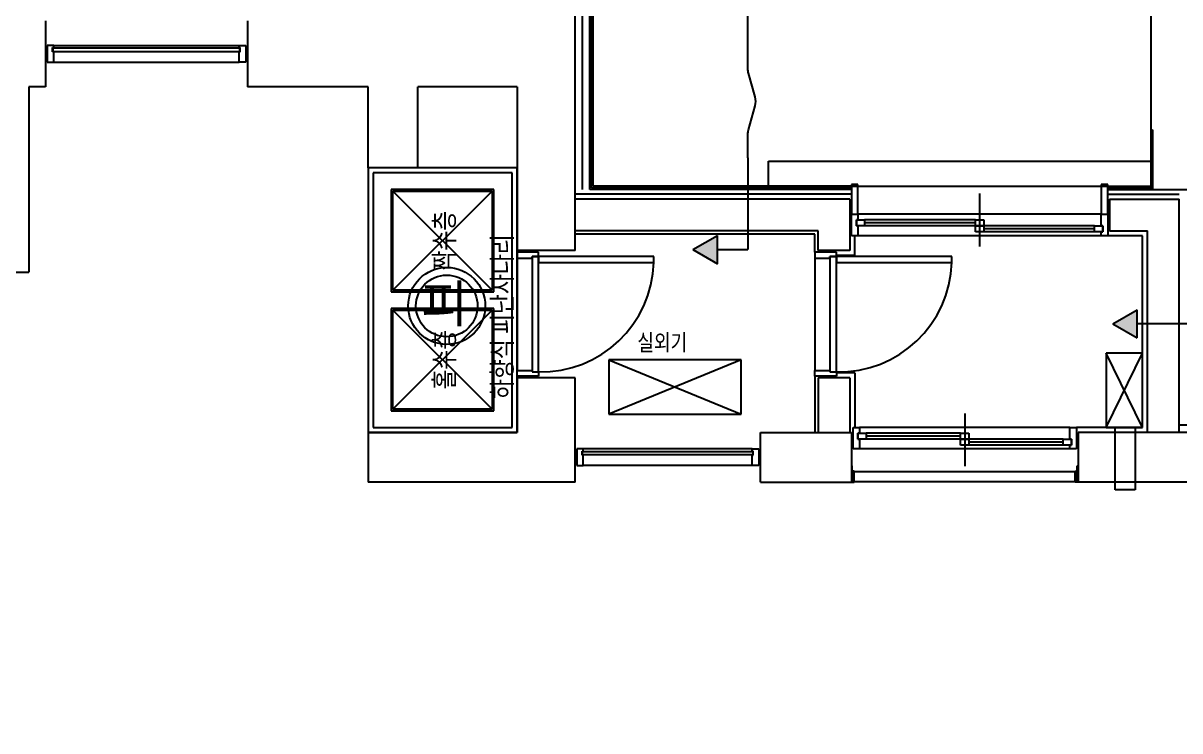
# Model space of a CAD drawing. Header units: millimetres. Extents: x 238075 to 303070, y -258150 to -205841.
# Drawn here: x 252568 to 259558, y -245316 to -241036 of the extents above; entities that cross this region are included whole.
import ezdxf
from ezdxf.enums import TextEntityAlignment as Align

# ---------------------------------------------------------------- set-up
doc = ezdxf.new("R2010")
doc.units = ezdxf.units.MM
doc.header["$LTSCALE"] = 200
for name, color, linetype in [('-소화(SP가지관)', 3, 'Continuous'), ('L1', 1, 'Continuous'), ('L2', 2, 'Continuous'), ('L4', 4, 'Continuous'), ('SP 후렉시블', 7, 'Continuous'), ('TEX', 3, 'Continuous'), ('아파트', 253, 'Continuous')]:
    doc.layers.add(name, color=color, linetype=linetype)
doc.styles.add('GHS1', font='Gulim.ttf')
doc.styles.add('맑은 고딕', font='malgun.ttf', dxfattribs={"width": 0.8})
doc.styles.add('맑은고딕', font='malgun.ttf', dxfattribs={"width": 0.8})
doc.linetypes.add('BATTING', pattern='A,0.0001,-0.1,[134,ltypeshp.shx,S=0.1,R=0,X=-0.1,Y=0],-0.2,[134,ltypeshp.shx,S=0.1,R=180,X=0.1,Y=0],-0.1', length=0.4001)

msp = doc.modelspace()

# ---------------------------------------------------------------- hatches: boundary and pattern name
h = msp.add_hatch(color=1)
h.dxf.hatch_style = 1
h.paths.add_polyline_path([(256615.5, -242405.8), (256763.3, -242320.8), (256763.3, -242490.7)])
h = msp.add_hatch(color=1)
h.dxf.hatch_style = 1
h.paths.add_polyline_path([(259151.9, -242854.4), (259299.7, -242769.5), (259299.7, -242939.4)])

# ---------------------------------------------------------------- linework, layer by layer
at = {"layer": '-소화(SP가지관)', "color": 6}
msp.add_line((256947.6, -241213.2, 54985.4), (256947.6, -240141.2, 54985.4), dxfattribs=at)
at = {"color": 3}
for p, q in [((256947.6, -241851.2, 54985.4), (256947.6, -242405.8, 54985.4)), ((256763.3, -242405.8, 54985.4), (256947.6, -242405.8, 54985.4)), ((259758, -242854.2, 54985.4), (259299.7, -242854.4, 54985.4))]:
    msp.add_line(p, q, dxfattribs=at)
at = {"color": 1}
for p, q in [((256615.5, -242405.8, 54985.4), (256763.3, -242320.8, 54985.4)), ((256763.3, -242490.7, 54985.4), (256763.3, -242320.8, 54985.4)), ((256615.5, -242405.8, 54985.4), (256763.3, -242490.7, 54985.4)), ((259151.9, -242854.4, 54985.4), (259299.7, -242769.5, 54985.4)), ((259299.7, -242939.4, 54985.4), (259299.7, -242769.5, 54985.4)), ((259151.9, -242854.4, 54985.4), (259299.7, -242939.4, 54985.4))]:
    msp.add_line(p, q, dxfattribs=at)
at = {"layer": 'L1', "color": 1}
msp.add_circle((255127.7, -242746.2, 54985.4), 232.8, dxfattribs=at)
at = {"layer": 'L2'}
msp.add_circle((255127.7, -242746.2, 54985.4), 186.3, dxfattribs=at)
at = {"layer": 'L4'}
for p, q in [((255902.6, -242411.2, 54985.4), (255902.6, -236261.2, 54985.4)), ((255947.6, -242041.2), (255947.6, -236261.2)), ((255992.6, -242041.2), (255992.6, -236351.2)), ((256002.6, -242031.2), (256002.6, -236991.2)), ((256012.6, -242021.2), (256012.6, -237011.2)), ((259382.6, -240141.2, 54985.4), (259382.6, -241681.2, 54985.4)), ((252702.6, -241021.2, 54985.4), (252702.6, -241421.2, 54985.4)), ((253922.6, -241021.2, 54985.4), (253922.6, -241421.2, 54985.4)), ((252752.6, -241171.2, 0), (252712.6, -241171.2, 0)), ((252712.6, -241171.2, 0), (252712.6, -241271.2, 0)), ((252745.6, -241208.7, 0), (252745.6, -241183.7, 0)), ((252745.6, -241183.7, 0), (252752.6, -241183.7, 0)), ((252752.6, -241208.7, 0), (252745.6, -241208.7, 0)), ((253877.6, -241186.7, 0), (252747.6, -241186.7, 0)), ((252747.6, -241186.7, 0), (252747.6, -241206.7, 0)), ((252747.6, -241206.7, 0), (253877.6, -241206.7, 0)), ((252752.6, -241171.2, 0), (253872.6, -241171.2, 0)), ((252752.6, -241183.7, 0), (252752.6, -241171.2, 0)), ((252752.6, -241271.2, 0), (252752.6, -241208.7, 0)), ((253872.6, -241183.7, 0), (253872.6, -241171.2, 0)), ((253872.6, -241171.2, 0), (253912.6, -241171.2, 0)), ((253879.6, -241183.7, 0), (253872.6, -241183.7, 0)), ((253872.6, -241208.7, 0), (253879.6, -241208.7, 0)), ((253872.6, -241271.2, 0), (253872.6, -241208.7, 0)), ((253877.6, -241206.7, 0), (253877.6, -241186.7, 0)), ((253879.6, -241208.7, 0), (253879.6, -241183.7, 0)), ((253912.6, -241171.2, 0), (253912.6, -241271.2, 0)), ((252712.6, -241271.2, 0), (252752.6, -241271.2, 0)), ((252752.6, -241271.2, 0), (253872.6, -241271.2, 0)), ((253912.6, -241271.2, 0), (253872.6, -241271.2, 0)), ((252702.6, -241421.2, 54985.4), (252602.6, -241421.2, 54985.4)), ((252602.6, -241421.2, 54985.4), (252602.6, -242541.2, 54985.4)), ((254652.6, -241421.2, 54985.4), (253922.6, -241421.2, 54985.4)), ((254652.6, -241911.2, 54985.4), (254652.6, -241421.2, 54985.4)), ((254952.6, -241911.2, 54985.4), (254952.6, -241421.2, 54985.4)), ((255552.6, -241421.2, 54985.4), (254952.6, -241421.2, 54985.4)), ((255552.6, -241421.2, 54985.4), (255552.6, -242411.2, 54985.4)), ((259382.6, -241681.2), (259382.6, -242041.2)), ((259382.6, -241681.2, 54985.4), (259392.6, -241681.2, 54985.4)), ((259387.6, -241681.2), (259387.6, -242041.2)), ((259392.6, -241681.2, 54985.4), (259392.6, -242041.2, 54985.4)), ((254952.6, -241911.2, 54985.4), (254652.6, -241911.2, 54985.4)), ((255552.6, -241911.2), (254652.6, -241911.2)), ((254652.6, -241911.2), (254652.6, -243511.2)), ((255552.6, -243511.2), (255552.6, -241911.2)), ((257072.6, -241871.2), (259382.6, -241871.2)), ((257072.6, -242021.2), (257072.6, -241871.2)), ((255522.6, -241941.2), (254682.6, -241941.2)), ((254682.6, -241941.2), (254682.6, -243481.2)), ((255522.6, -243481.2), (255522.6, -241941.2)), ((255412.6, -242041.2), (254792.6, -242041.2)), ((254792.6, -242041.2), (254792.6, -242661.2)), ((254802.6, -242651.2), (254802.6, -242051.2)), ((254802.6, -242051.2), (255402.6, -242051.2)), ((255402.6, -242051.2), (254802.6, -242651.2)), ((254802.6, -242651.2), (254802.6, -242051.2)), ((254802.6, -242051.2), (255402.6, -242651.2)), ((255402.6, -242051.2), (255402.6, -242651.2)), ((255412.6, -242661.2), (255412.6, -242041.2)), ((257572.6, -242041.2), (255992.6, -242041.2)), ((257572.6, -242031.2), (256002.6, -242031.2)), ((257572.6, -242021.2), (256012.6, -242021.2)), ((257612.6, -242011.2), (257572.6, -242011.2)), ((257572.6, -242011.2), (257572.6, -242191.2)), ((257572.6, -242021.2), (259122.6, -242021.2)), ((257612.6, -242191.2), (257612.6, -242011.2)), ((259122.6, -242011.2), (259082.6, -242011.2)), ((259082.6, -242011.2), (259082.6, -242191.2)), ((259122.6, -242191.2), (259122.6, -242011.2)), ((259122.6, -242021.2), (259382.6, -242021.2)), ((259122.6, -242031.2), (259382.6, -242031.2)), ((259122.6, -242041.2), (259392.6, -242041.2)), ((259392.6, -242041.2, 54985.4), (259622.6, -242041.2, 54985.4)), ((257572.6, -242071.2), (255902.6, -242071.2)), ((257562.6, -242101.2), (255902.6, -242101.2)), ((257562.6, -242101.2), (257562.6, -242411.2)), ((259122.6, -242071.2), (259552.6, -242071.2)), ((259132.6, -242101.2), (259552.6, -242101.2)), ((259132.6, -242101.2), (259132.6, -242291.2)), ((259552.6, -243511.2), (259552.6, -242101.2)), ((257572.6, -242191.2), (257612.6, -242191.2)), ((259082.6, -242191.2), (259122.6, -242191.2)), ((257372.6, -242291.2), (255902.6, -242291.2)), ((257352.6, -242311.2), (255902.6, -242311.2)), ((257352.6, -242421.2), (257352.6, -242311.2)), ((257372.6, -242411.2), (257372.6, -242291.2)), ((257572.6, -242321.2), (257572.6, -242321.2)), ((257592.6, -242441.2), (257592.6, -242321.2)), ((259332.6, -242321.2), (259122.6, -242321.2)), ((259132.6, -242291.2), (259362.6, -242291.2)), ((259332.6, -243481.2), (259332.6, -242321.2)), ((259362.6, -243511.2), (259362.6, -242291.2)), ((255902.6, -242411.2, 54985.4), (255552.6, -242411.2, 54985.4)), ((257562.6, -242411.2), (257372.6, -242411.2)), ((255682.6, -242421.2), (255552.6, -242421.2)), ((255552.6, -242421.2), (255552.6, -242456.5)), ((255552.6, -242456.5), (255552.6, -243135.9)), ((255552.6, -242456.5), (255642.9, -242456.5)), ((255642.9, -242456.5), (255642.9, -242447.7)), ((255642.9, -242447.7), (255682.6, -242447.7)), ((255642.9, -242447.7), (255642.9, -243144.8)), ((255682.6, -242447.7), (255642.9, -242447.7)), ((255682.6, -242447.7), (255682.6, -242421.2)), ((256378.7, -242447.7), (255682.6, -242447.7)), ((255682.6, -242447.7), (255682.6, -242483)), ((255682.6, -243144.8), (255682.6, -242447.7)), ((255682.6, -242483), (256378.7, -242483)), ((256378.7, -242483), (256378.7, -242447.7)), ((257482.6, -242421.2), (257352.6, -242421.2)), ((257352.6, -242421.2), (257352.6, -242456.5)), ((257352.6, -242456.5), (257352.6, -243135.9)), ((257352.6, -242456.5), (257442.9, -242456.5)), ((257442.9, -242456.5), (257442.9, -242447.7)), ((257442.9, -242447.7), (257482.6, -242447.7)), ((257442.9, -242447.7), (257442.9, -243144.8)), ((257482.6, -242447.7), (257442.9, -242447.7)), ((257482.6, -242447.7), (257482.6, -242421.2)), ((257592.6, -242441.2), (257482.6, -242441.2)), ((258178.7, -242447.7), (257482.6, -242447.7)), ((257482.6, -242447.7), (257482.6, -242483)), ((257482.6, -243144.8), (257482.6, -242447.7)), ((257482.6, -242483), (258178.7, -242483)), ((258178.7, -242483), (258178.7, -242447.7)), ((246552.6, -242541.2, 54985.4), (252602.6, -242541.2, 54985.4)), ((254792.6, -242661.2), (255412.6, -242661.2)), ((255402.6, -242651.2), (254802.6, -242651.2)), ((255412.6, -242761.2), (254792.6, -242761.2)), ((254792.6, -242761.2), (254792.6, -243381.2)), ((255412.6, -243381.2), (255412.6, -242761.2)), ((254802.6, -243371.2), (254802.6, -242771.2)), ((254802.6, -242771.2), (255402.6, -242771.2)), ((255402.6, -242771.2), (254802.6, -243371.2)), ((254802.6, -243371.2), (254802.6, -242771.2)), ((254802.6, -242771.2), (255402.6, -243371.2)), ((255402.6, -242771.2), (255402.6, -243371.2)), ((259112.6, -243481.2), (259332.6, -243031.2)), ((259332.6, -243481.2), (259112.6, -243031.2)), ((259332.6, -243031.2), (259112.6, -243031.2)), ((259112.6, -243031.2), (259112.6, -243481.2)), ((259332.6, -243481.2), (259332.6, -243031.2)), ((256907.2, -243071.2), (256107.2, -243401.2)), ((256107.2, -243071.2), (256907.2, -243401.2)), ((256907.2, -243071.2), (256107.2, -243071.2)), ((256107.2, -243071.2), (256107.2, -243401.2)), ((256907.2, -243401.2), (256907.2, -243071.2)), ((255552.6, -243171.2), (255552.6, -243135.9)), ((255552.6, -243135.9), (255642.9, -243135.9)), ((255682.6, -243171.2), (255552.6, -243171.2)), ((255902.6, -243181.2, 54985.4), (255552.6, -243181.2, 54985.4)), ((255552.6, -243181.2, 54985.4), (255552.6, -243511.2, 54985.4)), ((255642.9, -243135.9), (255642.9, -243144.8)), ((255642.9, -243144.8), (255682.6, -243144.8)), ((255642.9, -243144.8), (255682.6, -243144.8)), ((255682.6, -243144.8), (255682.6, -243171.2)), ((255902.6, -243811.2, 54985.4), (255902.6, -243181.2, 54985.4)), ((257352.6, -243171.2), (257352.6, -243135.9)), ((257352.6, -243135.9), (257442.9, -243135.9)), ((257352.6, -243171.2), (257352.6, -243511.2)), ((257482.6, -243171.2), (257352.6, -243171.2)), ((257562.6, -243181.2), (257372.6, -243181.2)), ((257372.6, -243181.2), (257372.6, -243511.2)), ((257442.9, -243135.9), (257442.9, -243144.8)), ((257442.9, -243144.8), (257482.6, -243144.8)), ((257442.9, -243144.8), (257482.6, -243144.8)), ((257482.6, -243144.8), (257482.6, -243171.2)), ((257592.6, -243151.2), (257482.6, -243151.2)), ((257562.6, -243181.2), (257562.6, -243511.2)), ((257592.6, -243151.2), (257592.6, -243481.2)), ((254792.6, -243381.2), (255412.6, -243381.2)), ((255402.6, -243371.2), (254802.6, -243371.2)), ((256107.2, -243401.2), (256907.2, -243401.2)), ((255552.6, -243511.2, 54985.4), (254652.6, -243511.2, 54985.4)), ((254652.6, -243511.2, 54985.4), (254652.6, -243811.2, 54985.4)), ((254652.6, -243511.2), (255552.6, -243511.2)), ((254682.6, -243481.2), (255522.6, -243481.2)), ((257022.6, -243811.2, 54985.4), (257022.6, -243511.2, 54985.4)), ((257022.6, -243511.2, 54985.4), (257572.6, -243511.2, 54985.4)), ((257572.6, -243511.2, 54985.4), (257572.6, -243811.2, 54985.4)), ((259332.6, -243481.2), (258932.6, -243481.2)), ((258942.6, -243511.2, 54985.4), (258942.6, -243811.2, 54985.4)), ((260102.6, -243511.2, 54985.4), (258942.6, -243511.2, 54985.4)), ((259112.6, -243481.2), (259332.6, -243481.2)), ((259167, -243481.2), (259287, -243481.2)), ((259167, -243858.9), (259167, -243481.2)), ((259287, -243481.2), (259287, -243858.9)), ((260112.6, -243466.2), (259552.6, -243466.2)), ((255952.6, -243611.2), (255912.6, -243611.2)), ((255912.6, -243611.2), (255912.6, -243711.2)), ((255945.6, -243648.7), (255945.6, -243623.7)), ((255945.6, -243623.7), (255952.6, -243623.7)), ((255952.6, -243648.7), (255945.6, -243648.7)), ((255947.6, -243646.7), (255947.6, -243626.7)), ((255947.6, -243626.7), (256977.6, -243626.7)), ((256977.6, -243646.7), (255947.6, -243646.7)), ((256972.6, -243611.2), (255952.6, -243611.2)), ((255952.6, -243623.7), (255952.6, -243611.2)), ((255952.6, -243711.2), (255952.6, -243648.7)), ((256972.6, -243623.7), (256972.6, -243611.2)), ((256972.6, -243611.2), (257012.6, -243611.2)), ((256979.6, -243623.7), (256972.6, -243623.7)), ((256972.6, -243648.7), (256979.6, -243648.7)), ((256972.6, -243711.2), (256972.6, -243648.7)), ((256977.6, -243626.7), (256977.6, -243646.7)), ((256979.6, -243648.7), (256979.6, -243623.7)), ((257012.6, -243611.2), (257012.6, -243711.2)), ((255912.6, -243711.2), (255952.6, -243711.2)), ((256972.6, -243711.2), (255952.6, -243711.2)), ((257012.6, -243711.2), (256972.6, -243711.2)), ((257577.6, -243713.2), (257572.6, -243713.2)), ((257572.6, -243713.2), (257572.6, -243811.2)), ((257577.6, -243811.2), (257577.6, -243713.2)), ((258937.6, -243811.2), (258937.6, -243713.2)), ((258937.6, -243713.2), (258942.6, -243713.2)), ((258942.6, -243713.2), (258942.6, -243811.2)), ((255552.6, -243811.2, 54985.4), (254652.6, -243811.2, 54985.4)), ((255902.6, -243811.2, 54985.4), (255552.6, -243811.2, 54985.4)), ((257022.6, -243811.2, 54985.4), (257572.6, -243811.2, 54985.4)), ((257572.6, -243811.2), (257577.6, -243811.2)), ((257589.6, -243745.2), (257577.6, -243745.2)), ((257577.6, -243745.2), (257577.6, -243811.2)), ((257577.6, -243811.2), (257589.6, -243811.2)), ((257589.6, -243811.2), (257589.6, -243745.2)), ((257589.6, -243748.2), (258925.6, -243748.2)), ((257589.6, -243808.2), (258925.6, -243808.2)), ((258925.6, -243811.2), (258925.6, -243745.2)), ((258925.6, -243745.2), (258937.6, -243745.2)), ((258937.6, -243811.2), (258925.6, -243811.2)), ((258937.6, -243745.2), (258937.6, -243811.2)), ((258942.6, -243811.2), (258937.6, -243811.2)), ((260102.6, -243811.2, 54985.4), (258942.6, -243811.2, 54985.4)), ((259287, -243858.9), (259167, -243858.9))]:
    msp.add_line(p, q, dxfattribs=at)
at = {"layer": 'L4', "extrusion": (0, 0, -1)}
for p, q in [((258347.6, -242066.2), (258347.6, -242386.2)), ((257572.6, -242321.2), (257572.6, -242191.2)), ((257572.6, -242191.2), (257612.6, -242191.2)), ((259082.6, -242191.2), (257612.6, -242191.2)), ((257612.6, -242191.2), (257612.6, -242225.2)), ((259082.6, -242261.2), (259082.6, -242191.2)), ((259082.6, -242191.2), (259122.6, -242191.2)), ((259122.6, -242191.2), (259122.6, -242321.2)), ((257612.6, -242225.2), (257602.6, -242225.2)), ((257602.6, -242225.2), (257602.6, -242261.2)), ((257602.6, -242225.2), (257652.6, -242225.2)), ((257602.6, -242261.2), (257602.6, -242225.2)), ((257602.6, -242261.2), (257612.6, -242261.2)), ((257652.6, -242261.2), (257602.6, -242261.2)), ((257612.6, -242261.2), (257612.6, -242321.2)), ((258322.6, -242225.2), (257652.6, -242225.2)), ((257652.6, -242225.2), (257652.6, -242261.2)), ((258322.6, -242243.2), (257652.6, -242243.2)), ((258322.6, -242261.2), (257652.6, -242261.2)), ((258322.6, -242261.2), (258322.6, -242225.2)), ((258322.6, -242225.2), (258372.6, -242225.2)), ((258372.6, -242261.2), (258322.6, -242261.2)), ((258322.6, -242297.2), (258322.6, -242261.2)), ((258322.6, -242261.2), (258372.6, -242261.2)), ((258372.6, -242225.2), (258372.6, -242261.2)), ((259042.6, -242261.2), (258372.6, -242261.2)), ((258372.6, -242261.2), (258372.6, -242297.2)), ((259042.6, -242297.2), (259042.6, -242261.2)), ((259042.6, -242261.2), (259092.6, -242261.2)), ((259092.6, -242261.2), (259082.6, -242261.2)), ((259092.6, -242261.2), (259092.6, -242297.2)), ((259092.6, -242297.2), (259092.6, -242261.2)), ((257612.6, -242321.2), (257572.6, -242321.2)), ((259082.6, -242321.2), (257612.6, -242321.2)), ((258372.6, -242297.2), (258322.6, -242297.2)), ((259042.6, -242279.2), (258372.6, -242279.2)), ((259042.6, -242297.2), (258372.6, -242297.2)), ((259092.6, -242297.2), (259042.6, -242297.2)), ((259082.6, -242321.2), (259082.6, -242297.2)), ((259082.6, -242297.2), (259092.6, -242297.2)), ((259122.6, -242321.2), (259082.6, -242321.2)), ((258257.6, -243395.7), (258257.6, -243715.7)), ((257582.6, -243611.3), (257582.6, -243481.3)), ((257582.6, -243481.3), (257622.6, -243481.3)), ((257622.6, -243515.3), (257612.6, -243515.3)), ((257612.6, -243515.3), (257612.6, -243551.3)), ((257612.6, -243515.3), (257662.6, -243515.3)), ((257612.6, -243551.3), (257612.6, -243515.3)), ((258892.6, -243481.2), (257622.6, -243481.3)), ((257622.6, -243481.3), (257622.6, -243515.3)), ((258232.6, -243515.3), (257662.6, -243515.3)), ((257662.6, -243515.3), (257662.6, -243551.3)), ((258232.6, -243551.3), (258232.6, -243515.3)), ((258232.6, -243515.3), (258282.6, -243515.3)), ((258282.6, -243515.3), (258282.6, -243551.3)), ((258892.6, -243551.2), (258892.6, -243481.2)), ((258892.6, -243481.2), (258932.6, -243481.2)), ((258932.6, -243481.2), (258932.6, -243611.2)), ((257612.6, -243551.3), (257622.6, -243551.3)), ((257662.6, -243551.3), (257612.6, -243551.3)), ((257622.6, -243551.3), (257622.6, -243611.3)), ((258232.6, -243533.3), (257662.6, -243533.3)), ((258232.6, -243551.3), (257662.6, -243551.3)), ((258282.6, -243551.3), (258232.6, -243551.3)), ((258232.6, -243587.3), (258232.6, -243551.3)), ((258232.6, -243551.3), (258282.6, -243551.3)), ((258282.6, -243587.3), (258232.6, -243587.3)), ((258852.6, -243551.2), (258282.6, -243551.3)), ((258282.6, -243551.3), (258282.6, -243587.3)), ((258852.6, -243569.2), (258282.6, -243569.3)), ((258852.6, -243587.2), (258282.6, -243587.3)), ((258852.6, -243587.2), (258852.6, -243551.2)), ((258852.6, -243551.2), (258902.6, -243551.2)), ((258902.6, -243587.2), (258852.6, -243587.2)), ((258902.6, -243551.2), (258892.6, -243551.2)), ((258892.6, -243611.2), (258892.6, -243587.2)), ((258892.6, -243587.2), (258902.6, -243587.2)), ((258902.6, -243587.2), (258902.6, -243551.2)), ((258902.6, -243551.2), (258902.6, -243587.2)), ((257622.6, -243611.3), (257582.6, -243611.3)), ((258892.6, -243611.2), (257622.6, -243611.3)), ((258932.6, -243611.2), (258892.6, -243611.2))]:
    msp.add_line(p, q, dxfattribs=at)
at = {"layer": 'L4'}
for centre in [(255699.1, -242465), (257499.1, -242465)]:
    msp.add_arc(centre, 679.9, 268.61685, 358.48583, dxfattribs=at)
at = {"layer": 'SP 후렉시블', "linetype": 'BATTING', "ltscale": 5, "elevation": 54985.4}
msp.add_lwpolyline([(256947.6, -241851.2), (256947.6, -241708.3, -0.067246), (256951.2, -241681.8), (256991.4, -241535.6, 0.135757), (256991.4, -241482.3), (256951.3, -241338, -0.067892), (256947.6, -241311.2), (256947.6, -241213.2), (256947.6, -241183.2)], format="xyb", dxfattribs=at)
at = {"layer": '아파트'}
msp.add_circle((263075.4, -230841.1, 54985.4), 25000, dxfattribs=at)

# ---------------------------------------------------------------- texts
at = {"layer": 'L4', "style": '맑은 고딕', "width": 0.8}
for s, p in [('짝수층', (255111.9, -242351.2)), ('하향식 피난사다리', (255461.4, -242811.2)), ('홀수층', (255112.7, -243071.2))]:
    msp.add_text(s, height=120, rotation=90, dxfattribs=at).set_placement(p, align=Align.MIDDLE_CENTER)
at = {"layer": 'L4', "style": '맑은고딕', "width": 0.8}
msp.add_text('실외기', height=100, dxfattribs=at).set_placement((256429.9, -242966.7), align=Align.MIDDLE_CENTER)
at = {"layer": 'TEX', "style": 'GHS1'}
msp.add_text('피', height=225, dxfattribs=at).set_placement((254973.2, -242844.8, 54985.4))

doc.saveas('drawing.dxf')
